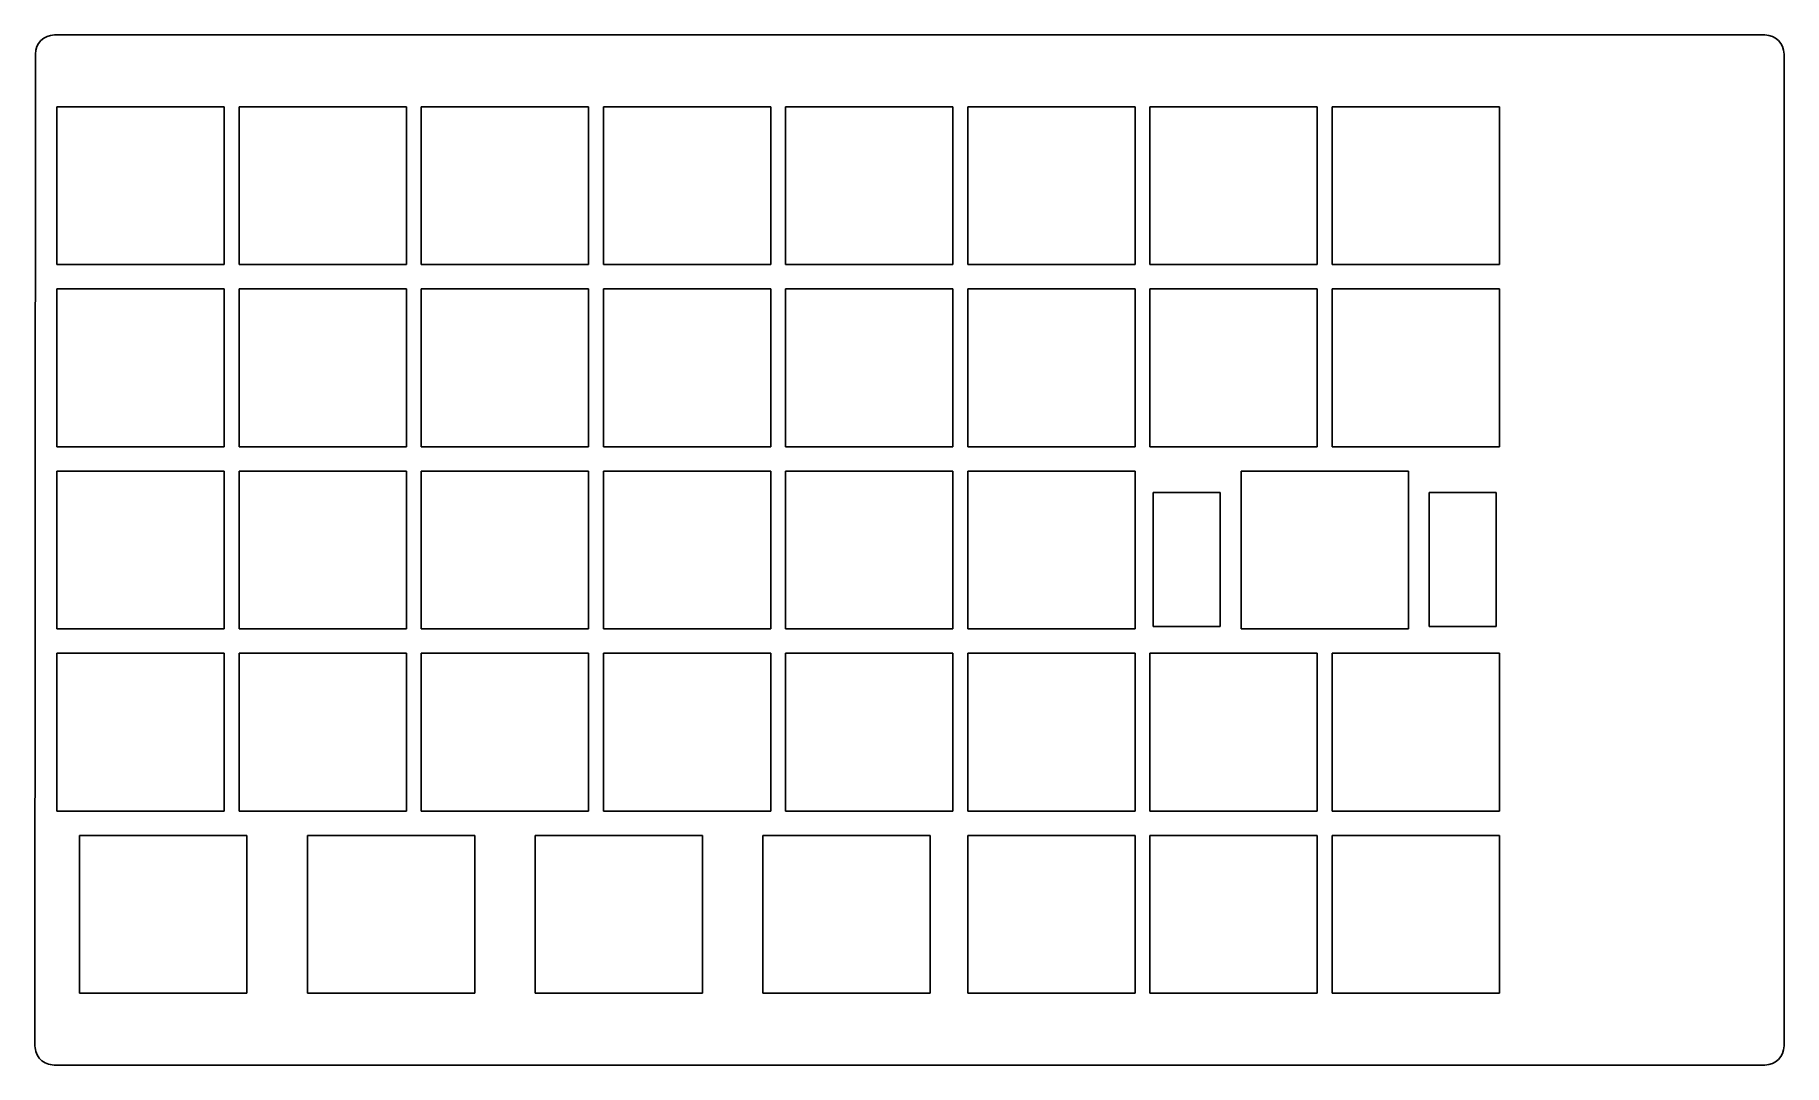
# Model space of a CAD drawing. Header units: millimetres. Extents: x 89 to 272, y -173 to -65.
import ezdxf

# ---------------------------------------------------------------- set-up
doc = ezdxf.new("R2010")
doc.units = ezdxf.units.MM

msp = doc.modelspace()

# ---------------------------------------------------------------- linework, layer by layer
for p, q in [((90.99928, -65.2), (269.85, -65.2)), ((88.96197, -170.89928), (88.99928, -67.19928)), ((271.85, -67.2), (271.85, -170.9)), ((108.75, -72.7), (91.25, -72.7)), ((91.25, -72.7), (91.25, -89.2)), ((108.75, -89.2), (108.75, -72.7)), ((127.8, -72.7), (110.3, -72.7)), ((110.3, -72.7), (110.3, -89.2)), ((127.8, -89.2), (127.8, -72.7)), ((146.85, -72.7), (129.35, -72.7)), ((129.35, -72.7), (129.35, -89.2)), ((146.85, -89.2), (146.85, -72.7)), ((165.9, -72.7), (148.4, -72.7)), ((148.4, -72.7), (148.4, -89.2)), ((165.9, -89.2), (165.9, -72.7)), ((184.95, -72.7), (167.45, -72.7)), ((167.45, -72.7), (167.45, -89.2)), ((184.95, -89.2), (184.95, -72.7)), ((204, -72.7), (186.5, -72.7)), ((186.5, -72.7), (186.5, -89.2)), ((204, -89.2), (204, -72.7)), ((223.05, -72.7), (205.55, -72.7)), ((205.55, -72.7), (205.55, -89.2)), ((223.05, -89.2), (223.05, -72.7)), ((242.1, -72.7), (224.6, -72.7)), ((224.6, -72.7), (224.6, -89.2)), ((242.1, -89.2), (242.1, -72.7)), ((91.25, -89.2), (108.75, -89.2)), ((110.3, -89.2), (127.8, -89.2)), ((129.35, -89.2), (146.85, -89.2)), ((148.4, -89.2), (165.9, -89.2)), ((167.45, -89.2), (184.95, -89.2)), ((186.5, -89.2), (204, -89.2)), ((205.55, -89.2), (223.05, -89.2)), ((224.6, -89.2), (242.1, -89.2)), ((108.75, -91.75), (91.25, -91.75)), ((91.25, -91.75), (91.25, -108.25)), ((108.75, -108.25), (108.75, -91.75)), ((127.8, -91.75), (110.3, -91.75)), ((110.3, -91.75), (110.3, -108.25)), ((127.8, -108.25), (127.8, -91.75)), ((146.85, -91.75), (129.35, -91.75)), ((129.35, -91.75), (129.35, -108.25)), ((146.85, -108.25), (146.85, -91.75)), ((165.9, -91.75), (148.4, -91.75)), ((148.4, -91.75), (148.4, -108.25)), ((165.9, -108.25), (165.9, -91.75)), ((184.95, -91.75), (167.45, -91.75)), ((167.45, -91.75), (167.45, -108.25)), ((184.95, -108.25), (184.95, -91.75)), ((204, -91.75), (186.5, -91.75)), ((186.5, -91.75), (186.5, -108.25)), ((204, -108.25), (204, -91.75)), ((223.05, -91.75), (205.55, -91.75)), ((205.55, -91.75), (205.55, -108.25)), ((223.05, -108.25), (223.05, -91.75)), ((242.1, -91.75), (224.6, -91.75)), ((224.6, -91.75), (224.6, -108.25)), ((242.1, -108.25), (242.1, -91.75)), ((91.25, -108.25), (108.75, -108.25)), ((110.3, -108.25), (127.8, -108.25)), ((129.35, -108.25), (146.85, -108.25)), ((148.4, -108.25), (165.9, -108.25)), ((167.45, -108.25), (184.95, -108.25)), ((186.5, -108.25), (204, -108.25)), ((205.55, -108.25), (223.05, -108.25)), ((224.6, -108.25), (242.1, -108.25)), ((108.75, -110.8), (91.25, -110.8)), ((91.25, -110.8), (91.25, -127.3)), ((108.75, -127.3), (108.75, -110.8)), ((127.8, -110.8), (110.3, -110.8)), ((110.3, -110.8), (110.3, -127.3)), ((127.8, -127.3), (127.8, -110.8)), ((146.85, -110.8), (129.35, -110.8)), ((129.35, -110.8), (129.35, -127.3)), ((146.85, -127.3), (146.85, -110.8)), ((165.9, -110.8), (148.4, -110.8)), ((148.4, -110.8), (148.4, -127.3)), ((165.9, -127.3), (165.9, -110.8)), ((184.95, -110.8), (167.45, -110.8)), ((167.45, -110.8), (167.45, -127.3)), ((184.95, -127.3), (184.95, -110.8)), ((204, -110.8), (186.5, -110.8)), ((186.5, -110.8), (186.5, -127.3)), ((204, -127.3), (204, -110.8)), ((232.575, -110.8), (215.075, -110.8)), ((215.075, -110.8), (215.075, -127.3)), ((232.575, -127.3), (232.575, -110.8)), ((212.9, -113.05), (205.9, -113.05)), ((205.9, -113.05), (205.9, -127.05)), ((212.9, -127.05), (212.9, -113.05)), ((241.75, -113.05), (234.75, -113.05)), ((234.75, -113.05), (234.75, -127.05)), ((241.75, -127.05), (241.75, -113.05)), ((91.25, -127.3), (108.75, -127.3)), ((110.3, -127.3), (127.8, -127.3)), ((129.35, -127.3), (146.85, -127.3)), ((148.4, -127.3), (165.9, -127.3)), ((167.45, -127.3), (184.95, -127.3)), ((186.5, -127.3), (204, -127.3)), ((205.9, -127.05), (212.9, -127.05)), ((215.075, -127.3), (232.575, -127.3)), ((234.75, -127.05), (241.75, -127.05)), ((108.75, -129.85), (91.25, -129.85)), ((91.25, -129.85), (91.25, -146.35)), ((108.75, -146.35), (108.75, -129.85)), ((127.8, -129.85), (110.3, -129.85)), ((110.3, -129.85), (110.3, -146.35)), ((127.8, -146.35), (127.8, -129.85)), ((146.85, -129.85), (129.35, -129.85)), ((129.35, -129.85), (129.35, -146.35)), ((146.85, -146.35), (146.85, -129.85)), ((165.9, -129.85), (148.4, -129.85)), ((148.4, -129.85), (148.4, -146.35)), ((165.9, -146.35), (165.9, -129.85)), ((184.95, -129.85), (167.45, -129.85)), ((167.45, -129.85), (167.45, -146.35)), ((184.95, -146.35), (184.95, -129.85)), ((204, -129.85), (186.5, -129.85)), ((186.5, -129.85), (186.5, -146.35)), ((204, -146.35), (204, -129.85)), ((223.05, -129.85), (205.55, -129.85)), ((205.55, -129.85), (205.55, -146.35)), ((223.05, -146.35), (223.05, -129.85)), ((242.1, -129.85), (224.6, -129.85)), ((224.6, -129.85), (224.6, -146.35)), ((242.1, -146.35), (242.1, -129.85)), ((91.25, -146.35), (108.75, -146.35)), ((110.3, -146.35), (127.8, -146.35)), ((129.35, -146.35), (146.85, -146.35)), ((148.4, -146.35), (165.9, -146.35)), ((167.45, -146.35), (184.95, -146.35)), ((186.5, -146.35), (204, -146.35)), ((205.55, -146.35), (223.05, -146.35)), ((224.6, -146.35), (242.1, -146.35)), ((111.13125, -148.9), (93.63125, -148.9)), ((93.63125, -148.9), (93.63125, -165.4)), ((111.13125, -165.4), (111.13125, -148.9)), ((134.94375, -148.9), (117.44375, -148.9)), ((117.44375, -148.9), (117.44375, -165.4)), ((134.94375, -165.4), (134.94375, -148.9)), ((158.75625, -148.9), (141.25625, -148.9)), ((141.25625, -148.9), (141.25625, -165.4)), ((158.75625, -165.4), (158.75625, -148.9)), ((182.56875, -148.9), (165.06875, -148.9)), ((165.06875, -148.9), (165.06875, -165.4)), ((182.56875, -165.4), (182.56875, -148.9)), ((204, -148.9), (186.5, -148.9)), ((186.5, -148.9), (186.5, -165.4)), ((204, -165.4), (204, -148.9)), ((223.05, -148.9), (205.55, -148.9)), ((205.55, -148.9), (205.55, -165.4)), ((223.05, -165.4), (223.05, -148.9)), ((242.1, -148.9), (224.6, -148.9)), ((224.6, -148.9), (224.6, -165.4)), ((242.1, -165.4), (242.1, -148.9)), ((93.63125, -165.4), (111.13125, -165.4)), ((117.44375, -165.4), (134.94375, -165.4)), ((141.25625, -165.4), (158.75625, -165.4)), ((165.06875, -165.4), (182.56875, -165.4)), ((186.5, -165.4), (204, -165.4)), ((205.55, -165.4), (223.05, -165.4)), ((224.6, -165.4), (242.1, -165.4)), ((269.85, -172.9), (90.96197, -172.9))]:
    msp.add_line(p, q)
for centre, start, end in [((90.99928, -67.2), 90, 179.979385), ((269.85, -67.2), 0, 90), ((90.96197, -170.9), 179.979385, 270), ((269.85, -170.9), 270, 0)]:
    msp.add_arc(centre, 2, start, end)

doc.saveas('drawing.dxf')
